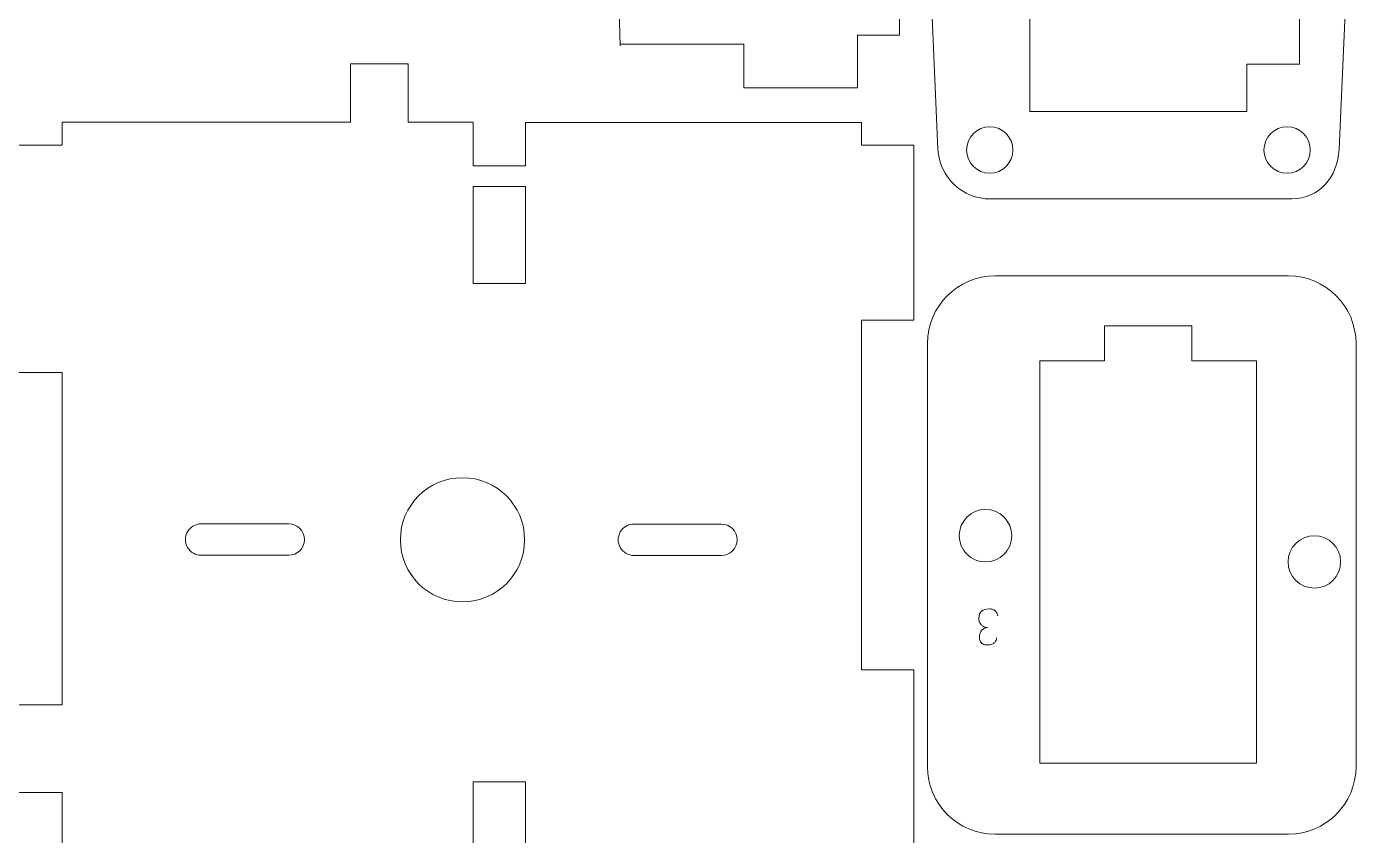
# Model space of a CAD drawing. Header units: millimetres. Extents: x 1 to 3601, y 1 to 1216.
# Drawn here: x 67.9 to 144.3, y 44.4 to 90.6 of the extents above; entities that cross this region are included whole.
import ezdxf

# ---------------------------------------------------------------- set-up
doc = ezdxf.new("R2010")
doc.units = ezdxf.units.MM
doc.layers.get('0').update_dxf_attribs({"lineweight": 5})
doc.layers.add('MARCATGE', color=1, linetype='Continuous', lineweight=5)
doc.layers.add('TALL 1', color=4, linetype='Continuous', lineweight=5)

msp = doc.modelspace()

# ---------------------------------------------------------------- linework, layer by layer
for points, knots in [([(106.594, 141.31), (106.594, 141.31), (106.594, 141.11), (106.594, 141.11), (106.594, 141.11), (106.594, 141.11), (106.594, 138.11), (106.594, 138.11), (106.594, 138.11), (106.594, 138.11), (101.694, 138.11), (101.694, 138.11), (101.694, 138.11), (90.915, 137.164), (88.58, 136.543), (88.67, 136.535), (88.67, 136.535), (86.205, 135.906), (82.995, 132.76), (83.191, 129.01), (83.191, 129.01), (83.191, 125.533), (85.436, 122.58), (88.556, 121.523), (88.556, 121.523), (91.738, 120.286), (101.422, 119.763), (101.827, 89.51), (101.827, 89.51), (101.827, 89.51), (101.827, 89.61), (101.827, 89.61), (101.827, 89.61), (101.827, 89.61), (108.895, 89.61), (108.895, 89.61), (108.895, 89.61), (108.895, 89.61), (108.895, 87.11), (108.895, 87.11), (108.895, 87.11), (108.895, 87.11), (115.394, 87.11), (115.394, 87.11), (115.394, 87.11), (115.394, 87.11), (115.394, 90.131), (115.394, 90.131), (115.394, 90.131), (115.394, 90.131), (117.794, 90.131), (117.794, 90.131), (117.794, 90.131), (117.794, 90.131), (117.794, 92.831), (117.794, 92.831), (117.794, 92.831), (117.794, 92.831), (115.394, 92.831), (115.394, 92.831), (115.394, 92.831), (115.394, 92.831), (115.394, 94.01), (115.394, 94.01), (115.394, 94.01), (115.394, 94.01), (117.794, 94.01), (117.794, 94.01), (117.794, 94.01), (117.794, 94.01), (117.794, 99.631), (117.794, 99.631), (117.794, 99.631), (117.794, 99.631), (115.394, 99.631), (115.394, 99.631), (115.394, 99.631), (115.394, 99.631), (115.394, 107.097), (115.394, 107.097), (115.394, 107.097), (115.394, 107.097), (115.394, 107.11), (115.394, 107.11), (115.394, 107.11), (115.394, 107.11), (111.694, 107.11), (111.694, 107.11), (111.694, 107.11), (111.694, 107.11), (111.694, 122.11), (111.694, 122.11), (111.694, 122.11), (111.694, 122.11), (115.394, 122.11), (115.394, 122.11), (115.394, 122.11), (115.394, 122.11), (115.394, 128.149), (115.394, 128.149), (115.394, 128.149), (115.394, 128.149), (117.794, 128.149), (117.794, 128.149), (117.794, 128.149), (117.794, 128.149), (117.794, 137.149), (117.794, 137.149), (117.794, 137.149), (117.794, 137.149), (115.394, 137.149), (115.394, 137.149), (115.394, 137.149), (115.394, 137.149), (115.394, 141.31), (115.394, 141.31), (115.394, 141.31), (115.394, 141.31), (106.594, 141.31), (106.594, 141.31)], [0, 0, 0, 0, 0.032258, 0.032258, 0.032258, 0.032258, 0.064516, 0.064516, 0.064516, 0.064516, 0.096774, 0.096774, 0.096774, 0.096774, 0.129032, 0.129032, 0.129032, 0.129032, 0.16129, 0.16129, 0.16129, 0.16129, 0.193548, 0.193548, 0.193548, 0.193548, 0.225806, 0.225806, 0.225806, 0.225806, 0.258065, 0.258065, 0.258065, 0.258065, 0.290323, 0.290323, 0.290323, 0.290323, 0.322581, 0.322581, 0.322581, 0.322581, 0.354839, 0.354839, 0.354839, 0.354839, 0.387097, 0.387097, 0.387097, 0.387097, 0.419355, 0.419355, 0.419355, 0.419355, 0.451613, 0.451613, 0.451613, 0.451613, 0.483871, 0.483871, 0.483871, 0.483871, 0.516129, 0.516129, 0.516129, 0.516129, 0.548387, 0.548387, 0.548387, 0.548387, 0.580645, 0.580645, 0.580645, 0.580645, 0.612903, 0.612903, 0.612903, 0.612903, 0.645161, 0.645161, 0.645161, 0.645161, 0.677419, 0.677419, 0.677419, 0.677419, 0.709677, 0.709677, 0.709677, 0.709677, 0.741935, 0.741935, 0.741935, 0.741935, 0.774194, 0.774194, 0.774194, 0.774194, 0.806452, 0.806452, 0.806452, 0.806452, 0.83871, 0.83871, 0.83871, 0.83871, 0.870968, 0.870968, 0.870968, 0.870968, 0.903226, 0.903226, 0.903226, 0.903226, 0.935484, 0.935484, 0.935484, 0.935484, 1, 1, 1, 1]), ([(143.46, 95.776), (143.46, 95.776), (144.257, 95.899), (144.257, 97.259), (144.257, 97.259), (144.257, 98.373), (143.46, 98.599), (143.46, 98.43), (143.46, 98.43), (143.46, 98.43), (143.46, 128.459), (143.46, 128.459), (143.46, 128.459), (143.46, 129.255), (143.144, 130.018), (142.582, 130.581), (142.582, 130.581), (142.019, 131.143), (141.256, 131.459), (140.46, 131.459), (140.46, 131.459), (140.46, 131.459), (122.46, 131.459), (122.46, 131.459), (122.46, 131.459), (121.665, 131.459), (120.902, 131.143), (120.339, 130.581), (120.339, 130.581), (119.776, 130.018), (119.46, 129.255), (119.46, 128.459), (119.46, 128.459), (119.46, 128.459), (119.46, 107.293), (119.46, 99.18), (119.46, 99.18), (119.46, 98.532), (118.956, 99.112), (118.956, 97.259), (118.956, 97.259), (118.956, 96.147), (119.46, 96.067), (119.46, 96.067), (119.46, 96.067), (119.46, 96.067), (119.993, 83.602), (119.993, 83.602), (119.993, 83.602), (120.076, 82.009), (121.393, 80.759), (122.989, 80.759), (122.989, 80.759), (122.989, 80.759), (140.224, 80.774), (140.224, 80.774), (140.224, 80.774), (141.82, 80.774), (142.844, 82.009), (142.928, 83.602), (142.928, 83.602), (142.928, 83.602), (143.46, 95.776), (143.46, 95.776)], [0, 0, 0, 0, 0.058824, 0.058824, 0.058824, 0.058824, 0.117647, 0.117647, 0.117647, 0.117647, 0.176471, 0.176471, 0.176471, 0.176471, 0.235294, 0.235294, 0.235294, 0.235294, 0.294118, 0.294118, 0.294118, 0.294118, 0.352941, 0.352941, 0.352941, 0.352941, 0.411765, 0.411765, 0.411765, 0.411765, 0.470588, 0.470588, 0.470588, 0.470588, 0.529412, 0.529412, 0.529412, 0.529412, 0.588235, 0.588235, 0.588235, 0.588235, 0.647059, 0.647059, 0.647059, 0.647059, 0.705882, 0.705882, 0.705882, 0.705882, 0.764706, 0.764706, 0.764706, 0.764706, 0.823529, 0.823529, 0.823529, 0.823529, 0.882353, 0.882353, 0.882353, 0.882353, 1, 1, 1, 1]), ([(86.412, 85.18), (86.412, 85.18), (86.408, 85.153), (86.408, 85.153), (86.408, 85.153), (86.408, 85.153), (69.921, 85.153), (69.921, 85.153), (69.921, 85.153), (69.921, 85.153), (69.921, 85.128), (69.921, 85.128), (69.921, 85.128), (69.921, 85.128), (69.921, 83.828), (69.921, 83.828), (69.921, 83.828), (69.921, 83.828), (66.921, 83.828), (66.921, 83.828), (66.921, 83.828), (66.921, 83.828), (66.921, 70.828), (66.921, 70.828), (66.921, 70.828), (66.921, 70.828), (69.921, 70.828), (69.921, 70.828), (69.921, 70.828), (69.921, 70.828), (69.921, 51.828), (69.921, 51.828), (69.921, 51.828), (69.921, 51.828), (66.921, 51.828), (66.921, 51.828), (66.921, 51.828), (66.921, 51.828), (66.921, 46.828), (66.921, 46.828), (66.921, 46.828), (66.921, 46.828), (69.921, 46.828), (69.921, 46.828), (69.921, 46.828), (69.921, 46.828), (69.921, 43.828), (69.921, 43.828), (69.921, 43.828), (69.921, 43.828), (66.921, 43.828), (66.921, 43.828), (66.921, 43.828), (66.921, 43.828), (66.921, 38.828), (66.921, 38.828), (66.921, 38.828), (66.921, 38.828), (69.921, 38.828), (69.921, 38.828), (69.921, 38.828), (69.921, 38.828), (69.921, 37.528), (69.921, 37.528), (69.921, 37.528), (69.921, 37.528), (93.421, 37.528), (93.421, 37.528), (93.421, 37.528), (93.421, 37.528), (93.421, 47.428), (93.421, 47.428), (93.421, 47.428), (93.421, 47.428), (96.421, 47.428), (96.421, 47.428), (96.421, 47.428), (96.421, 47.428), (96.421, 37.528), (96.421, 37.528), (96.421, 37.528), (96.421, 37.528), (115.621, 37.528), (115.621, 37.528), (115.621, 37.528), (115.621, 37.528), (115.621, 38.828), (115.621, 38.828), (115.621, 38.828), (115.621, 38.828), (118.621, 38.828), (118.621, 38.828), (118.621, 38.828), (118.621, 38.828), (118.621, 53.828), (118.621, 53.828), (118.621, 53.828), (118.621, 53.828), (115.621, 53.828), (115.621, 53.828), (115.621, 53.828), (115.621, 53.828), (115.621, 73.828), (115.621, 73.828), (115.621, 73.828), (115.621, 73.828), (118.621, 73.828), (118.621, 73.828), (118.621, 73.828), (118.621, 73.828), (118.621, 83.828), (118.621, 83.828), (118.621, 83.828), (118.621, 83.828), (115.621, 83.828), (115.621, 83.828), (115.621, 83.828), (115.621, 83.828), (115.621, 85.128), (115.621, 85.128), (115.621, 85.128), (115.621, 85.128), (96.421, 85.128), (96.421, 85.128), (96.421, 85.128), (96.421, 85.128), (96.421, 82.658), (96.421, 82.658), (96.421, 82.658), (96.421, 82.658), (93.421, 82.658), (93.421, 82.658), (93.421, 82.658), (93.421, 82.658), (93.421, 85.153), (93.421, 85.153), (93.421, 85.153), (93.421, 85.153), (89.708, 85.153), (89.708, 85.153), (89.708, 85.153), (89.708, 85.153), (89.712, 85.18), (89.712, 85.18), (89.712, 85.18), (89.712, 85.18), (89.712, 88.48), (89.712, 88.48), (89.712, 88.48), (89.712, 88.48), (86.412, 88.48), (86.412, 88.48), (86.412, 88.48), (86.412, 88.48), (86.412, 85.18), (86.412, 85.18)], [0, 0, 0, 0, 0.025, 0.025, 0.025, 0.025, 0.05, 0.05, 0.05, 0.05, 0.075, 0.075, 0.075, 0.075, 0.1, 0.1, 0.1, 0.1, 0.125, 0.125, 0.125, 0.125, 0.15, 0.15, 0.15, 0.15, 0.175, 0.175, 0.175, 0.175, 0.2, 0.2, 0.2, 0.2, 0.225, 0.225, 0.225, 0.225, 0.25, 0.25, 0.25, 0.25, 0.275, 0.275, 0.275, 0.275, 0.3, 0.3, 0.3, 0.3, 0.325, 0.325, 0.325, 0.325, 0.35, 0.35, 0.35, 0.35, 0.375, 0.375, 0.375, 0.375, 0.4, 0.4, 0.4, 0.4, 0.425, 0.425, 0.425, 0.425, 0.45, 0.45, 0.45, 0.45, 0.475, 0.475, 0.475, 0.475, 0.5, 0.5, 0.5, 0.5, 0.525, 0.525, 0.525, 0.525, 0.55, 0.55, 0.55, 0.55, 0.575, 0.575, 0.575, 0.575, 0.6, 0.6, 0.6, 0.6, 0.625, 0.625, 0.625, 0.625, 0.65, 0.65, 0.65, 0.65, 0.675, 0.675, 0.675, 0.675, 0.7, 0.7, 0.7, 0.7, 0.725, 0.725, 0.725, 0.725, 0.75, 0.75, 0.75, 0.75, 0.775, 0.775, 0.775, 0.775, 0.8, 0.8, 0.8, 0.8, 0.825, 0.825, 0.825, 0.825, 0.85, 0.85, 0.85, 0.85, 0.875, 0.875, 0.875, 0.875, 0.9, 0.9, 0.9, 0.9, 0.925, 0.925, 0.925, 0.925, 0.95, 0.95, 0.95, 0.95, 1, 1, 1, 1]), ([(119.399, 72.499), (119.399, 72.499), (119.399, 48.298), (119.399, 48.298), (119.399, 48.298), (119.399, 46.173), (121.137, 44.435), (123.262, 44.435), (123.262, 44.435), (123.262, 44.435), (140.036, 44.435), (140.036, 44.435), (140.036, 44.435), (142.161, 44.435), (143.899, 46.173), (143.899, 48.298), (143.899, 48.298), (143.899, 48.298), (143.899, 72.499), (143.899, 72.499), (143.899, 72.499), (143.899, 74.624), (142.161, 76.362), (140.036, 76.362), (140.036, 76.362), (140.036, 76.362), (123.262, 76.362), (123.262, 76.362), (123.262, 76.362), (121.137, 76.362), (119.399, 74.624), (119.399, 72.499)], [0, 0, 0, 0, 0.111111, 0.111111, 0.111111, 0.111111, 0.222222, 0.222222, 0.222222, 0.222222, 0.333333, 0.333333, 0.333333, 0.333333, 0.444444, 0.444444, 0.444444, 0.444444, 0.555556, 0.555556, 0.555556, 0.555556, 0.666667, 0.666667, 0.666667, 0.666667, 0.777778, 0.777778, 0.777778, 0.777778, 1, 1, 1, 1])]:
    msp.add_open_spline(points, degree=3, knots=knots)
at = {"layer": 'MARCATGE'}
msp.add_open_spline([(123.419, 56.92), (123.413, 56.964), (123.401, 57.008), (123.381, 57.054), (123.381, 57.054), (123.361, 57.1), (123.333, 57.143), (123.295, 57.183), (123.295, 57.183), (123.257, 57.222), (123.208, 57.255), (123.147, 57.28), (123.147, 57.28), (123.086, 57.306), (123.01, 57.318), (122.92, 57.318), (122.92, 57.318), (122.739, 57.316), (122.597, 57.273), (122.493, 57.187), (122.493, 57.187), (122.39, 57.101), (122.338, 56.968), (122.338, 56.788), (122.338, 56.788), (122.338, 56.697), (122.353, 56.618), (122.382, 56.551), (122.382, 56.551), (122.411, 56.483), (122.45, 56.427), (122.498, 56.383), (122.498, 56.383), (122.546, 56.338), (122.599, 56.305), (122.658, 56.283), (122.658, 56.283), (122.718, 56.26), (122.777, 56.249), (122.838, 56.249), (122.838, 56.249), (122.777, 56.251), (122.72, 56.238), (122.664, 56.212), (122.664, 56.212), (122.609, 56.186), (122.559, 56.148), (122.516, 56.1), (122.516, 56.1), (122.473, 56.052), (122.438, 55.996), (122.412, 55.931), (122.412, 55.931), (122.385, 55.866), (122.372, 55.796), (122.372, 55.721), (122.372, 55.721), (122.372, 55.7), (122.372, 55.674), (122.373, 55.642), (122.373, 55.642), (122.374, 55.61), (122.379, 55.577), (122.388, 55.543), (122.388, 55.543), (122.396, 55.509), (122.409, 55.475), (122.427, 55.442), (122.427, 55.442), (122.445, 55.408), (122.47, 55.377), (122.503, 55.35), (122.503, 55.35), (122.536, 55.322), (122.579, 55.301), (122.63, 55.285), (122.63, 55.285), (122.682, 55.269), (122.745, 55.261), (122.818, 55.261), (122.818, 55.261), (122.931, 55.261), (123.021, 55.275), (123.087, 55.302), (123.087, 55.302), (123.154, 55.329), (123.206, 55.363), (123.243, 55.403), (123.243, 55.403), (123.279, 55.444), (123.305, 55.488), (123.319, 55.536), (123.319, 55.536), (123.333, 55.584), (123.343, 55.63), (123.349, 55.673), (123.349, 55.673), (123.343, 55.63), (123.333, 55.584), (123.319, 55.536), (123.319, 55.536), (123.305, 55.488), (123.279, 55.444), (123.243, 55.403), (123.243, 55.403), (123.206, 55.363), (123.154, 55.329), (123.087, 55.302), (123.087, 55.302), (123.021, 55.275), (122.931, 55.261), (122.818, 55.261), (122.818, 55.261), (122.745, 55.261), (122.682, 55.269), (122.63, 55.285), (122.63, 55.285), (122.579, 55.301), (122.536, 55.322), (122.503, 55.35), (122.503, 55.35), (122.47, 55.377), (122.445, 55.408), (122.427, 55.442), (122.427, 55.442), (122.409, 55.475), (122.396, 55.509), (122.388, 55.543), (122.388, 55.543), (122.379, 55.577), (122.374, 55.61), (122.373, 55.64), (122.373, 55.64), (122.372, 55.671), (122.372, 55.698), (122.372, 55.721), (122.372, 55.721), (122.372, 55.796), (122.385, 55.866), (122.412, 55.931), (122.412, 55.931), (122.438, 55.996), (122.473, 56.052), (122.516, 56.1), (122.516, 56.1), (122.559, 56.148), (122.609, 56.186), (122.664, 56.212), (122.664, 56.212), (122.72, 56.238), (122.777, 56.251), (122.838, 56.249), (122.838, 56.249), (122.777, 56.249), (122.718, 56.26), (122.658, 56.283), (122.658, 56.283), (122.599, 56.305), (122.546, 56.338), (122.498, 56.383), (122.498, 56.383), (122.45, 56.427), (122.411, 56.483), (122.382, 56.551), (122.382, 56.551), (122.353, 56.618), (122.338, 56.697), (122.338, 56.788), (122.338, 56.788), (122.338, 56.968), (122.39, 57.101), (122.493, 57.187), (122.493, 57.187), (122.597, 57.273), (122.739, 57.316), (122.92, 57.318), (122.92, 57.318), (123.01, 57.318), (123.086, 57.306), (123.147, 57.28), (123.147, 57.28), (123.208, 57.255), (123.257, 57.222), (123.295, 57.183), (123.295, 57.183), (123.333, 57.143), (123.361, 57.1), (123.381, 57.054), (123.381, 57.054), (123.401, 57.008), (123.413, 56.964), (123.419, 56.92)], degree=3, knots=[0, 0, 0, 0, 0.020408, 0.020408, 0.020408, 0.020408, 0.040816, 0.040816, 0.040816, 0.040816, 0.061224, 0.061224, 0.061224, 0.061224, 0.081633, 0.081633, 0.081633, 0.081633, 0.102041, 0.102041, 0.102041, 0.102041, 0.122449, 0.122449, 0.122449, 0.122449, 0.142857, 0.142857, 0.142857, 0.142857, 0.163265, 0.163265, 0.163265, 0.163265, 0.183673, 0.183673, 0.183673, 0.183673, 0.204082, 0.204082, 0.204082, 0.204082, 0.22449, 0.22449, 0.22449, 0.22449, 0.244898, 0.244898, 0.244898, 0.244898, 0.265306, 0.265306, 0.265306, 0.265306, 0.285714, 0.285714, 0.285714, 0.285714, 0.306122, 0.306122, 0.306122, 0.306122, 0.326531, 0.326531, 0.326531, 0.326531, 0.346939, 0.346939, 0.346939, 0.346939, 0.367347, 0.367347, 0.367347, 0.367347, 0.387755, 0.387755, 0.387755, 0.387755, 0.408163, 0.408163, 0.408163, 0.408163, 0.428571, 0.428571, 0.428571, 0.428571, 0.44898, 0.44898, 0.44898, 0.44898, 0.469388, 0.469388, 0.469388, 0.469388, 0.489796, 0.489796, 0.489796, 0.489796, 0.510204, 0.510204, 0.510204, 0.510204, 0.530612, 0.530612, 0.530612, 0.530612, 0.55102, 0.55102, 0.55102, 0.55102, 0.571429, 0.571429, 0.571429, 0.571429, 0.591837, 0.591837, 0.591837, 0.591837, 0.612245, 0.612245, 0.612245, 0.612245, 0.632653, 0.632653, 0.632653, 0.632653, 0.653061, 0.653061, 0.653061, 0.653061, 0.673469, 0.673469, 0.673469, 0.673469, 0.693878, 0.693878, 0.693878, 0.693878, 0.714286, 0.714286, 0.714286, 0.714286, 0.734694, 0.734694, 0.734694, 0.734694, 0.755102, 0.755102, 0.755102, 0.755102, 0.77551, 0.77551, 0.77551, 0.77551, 0.795918, 0.795918, 0.795918, 0.795918, 0.816327, 0.816327, 0.816327, 0.816327, 0.836735, 0.836735, 0.836735, 0.836735, 0.857143, 0.857143, 0.857143, 0.857143, 0.877551, 0.877551, 0.877551, 0.877551, 0.897959, 0.897959, 0.897959, 0.897959, 0.918367, 0.918367, 0.918367, 0.918367, 0.938776, 0.938776, 0.938776, 0.938776, 0.959184, 0.959184, 0.959184, 0.959184, 1, 1, 1, 1], dxfattribs=at)
at = {"layer": 'TALL 1'}
for points, knots in [([(137.66, 106.009), (137.66, 106.009), (137.66, 105.959), (137.66, 105.959), (137.66, 105.959), (137.66, 105.959), (140.66, 105.959), (140.66, 105.959), (140.66, 105.959), (140.66, 105.959), (140.66, 88.459), (140.66, 88.459), (140.66, 88.459), (140.66, 88.459), (137.66, 88.459), (137.66, 88.459), (137.66, 88.459), (137.66, 88.459), (137.66, 85.759), (137.66, 85.759), (137.66, 85.759), (137.66, 85.759), (125.26, 85.759), (125.26, 85.759), (125.26, 85.759), (125.26, 85.759), (125.26, 91.259), (125.26, 91.259), (125.26, 91.259), (125.26, 91.259), (122.26, 91.259), (122.26, 91.259), (122.26, 91.259), (122.26, 91.259), (122.26, 103.26), (122.26, 103.26), (122.26, 103.26), (122.26, 103.26), (125.26, 103.26), (125.26, 103.26), (125.26, 103.26), (125.26, 103.26), (125.26, 108.759), (125.26, 108.759), (125.26, 108.759), (125.26, 108.759), (137.66, 108.759), (137.66, 108.759), (137.66, 108.759), (137.66, 108.759), (137.66, 106.009), (137.66, 106.009)], [0, 0, 0, 0, 0.071429, 0.071429, 0.071429, 0.071429, 0.142857, 0.142857, 0.142857, 0.142857, 0.214286, 0.214286, 0.214286, 0.214286, 0.285714, 0.285714, 0.285714, 0.285714, 0.357143, 0.357143, 0.357143, 0.357143, 0.428571, 0.428571, 0.428571, 0.428571, 0.5, 0.5, 0.5, 0.5, 0.571429, 0.571429, 0.571429, 0.571429, 0.642857, 0.642857, 0.642857, 0.642857, 0.714286, 0.714286, 0.714286, 0.714286, 0.785714, 0.785714, 0.785714, 0.785714, 0.857143, 0.857143, 0.857143, 0.857143, 1, 1, 1, 1]), ([(122.96, 82.234), (123.692, 82.234), (124.285, 82.828), (124.285, 83.559), (124.285, 83.559), (124.285, 84.291), (123.692, 84.884), (122.96, 84.884), (122.96, 84.884), (122.229, 84.884), (121.635, 84.291), (121.635, 83.559), (121.635, 83.559), (121.635, 82.828), (122.229, 82.234), (122.96, 82.234)], [0, 0, 0, 0, 0.2, 0.2, 0.2, 0.2, 0.4, 0.4, 0.4, 0.4, 0.6, 0.6, 0.6, 0.6, 1, 1, 1, 1]), ([(139.96, 82.234), (140.692, 82.234), (141.285, 82.828), (141.285, 83.559), (141.285, 83.559), (141.285, 84.291), (140.692, 84.884), (139.96, 84.884), (139.96, 84.884), (139.229, 84.884), (138.635, 84.291), (138.635, 83.559), (138.635, 83.559), (138.635, 82.828), (139.229, 82.234), (139.96, 82.234)], [0, 0, 0, 0, 0.2, 0.2, 0.2, 0.2, 0.4, 0.4, 0.4, 0.4, 0.6, 0.6, 0.6, 0.6, 1, 1, 1, 1]), ([(93.421, 81.48), (93.421, 81.48), (96.421, 81.48), (96.421, 81.48), (96.421, 81.48), (96.421, 81.48), (96.421, 75.928), (96.421, 75.928), (96.421, 75.928), (96.421, 75.928), (93.421, 75.928), (93.421, 75.928), (93.421, 75.928), (93.421, 75.928), (93.421, 81.48), (93.421, 81.48)], [0, 0, 0, 0, 0.2, 0.2, 0.2, 0.2, 0.4, 0.4, 0.4, 0.4, 0.6, 0.6, 0.6, 0.6, 1, 1, 1, 1]), ([(125.816, 71.506), (125.816, 71.506), (125.816, 48.506), (125.816, 48.506), (125.816, 48.506), (125.816, 48.506), (138.216, 48.506), (138.216, 48.506), (138.216, 48.506), (138.216, 48.506), (138.216, 71.506), (138.216, 71.506), (138.216, 71.506), (138.216, 71.506), (134.516, 71.506), (134.516, 71.506), (134.516, 71.506), (134.516, 71.506), (134.516, 73.506), (134.516, 73.506), (134.516, 73.506), (134.516, 73.506), (129.516, 73.506), (129.516, 73.506), (129.516, 73.506), (129.516, 73.506), (129.516, 71.506), (129.516, 71.506), (129.516, 71.506), (129.516, 71.506), (125.816, 71.506), (125.816, 71.506)], [0, 0, 0, 0, 0.111111, 0.111111, 0.111111, 0.111111, 0.222222, 0.222222, 0.222222, 0.222222, 0.333333, 0.333333, 0.333333, 0.333333, 0.444444, 0.444444, 0.444444, 0.444444, 0.555556, 0.555556, 0.555556, 0.555556, 0.666667, 0.666667, 0.666667, 0.666667, 0.777778, 0.777778, 0.777778, 0.777778, 1, 1, 1, 1]), ([(96.367, 61.273), (96.367, 63.233), (94.777, 64.823), (92.817, 64.823), (92.817, 64.823), (90.856, 64.823), (89.267, 63.233), (89.267, 61.273), (89.267, 61.273), (89.267, 59.312), (90.856, 57.723), (92.817, 57.723), (92.817, 57.723), (94.777, 57.723), (96.367, 59.312), (96.367, 61.273)], [0, 0, 0, 0, 0.2, 0.2, 0.2, 0.2, 0.4, 0.4, 0.4, 0.4, 0.6, 0.6, 0.6, 0.6, 1, 1, 1, 1]), ([(122.716, 63.006), (123.545, 63.006), (124.216, 62.334), (124.216, 61.506), (124.216, 61.506), (124.216, 60.678), (123.545, 60.006), (122.716, 60.006), (122.716, 60.006), (121.888, 60.006), (121.216, 60.678), (121.216, 61.506), (121.216, 61.506), (121.216, 62.334), (121.888, 63.006), (122.716, 63.006)], [0, 0, 0, 0, 0.2, 0.2, 0.2, 0.2, 0.4, 0.4, 0.4, 0.4, 0.6, 0.6, 0.6, 0.6, 1, 1, 1, 1]), ([(82.88, 62.186), (83.377, 62.186), (83.78, 61.783), (83.78, 61.286), (83.78, 61.286), (83.78, 60.789), (83.377, 60.386), (82.88, 60.386), (82.88, 60.386), (82.88, 60.386), (77.88, 60.386), (77.88, 60.386), (77.88, 60.386), (77.558, 60.386), (77.261, 60.558), (77.1, 60.836), (77.1, 60.836), (76.939, 61.115), (76.939, 61.458), (77.1, 61.736), (77.1, 61.736), (77.261, 62.015), (77.558, 62.186), (77.88, 62.186), (77.88, 62.186), (77.88, 62.186), (82.88, 62.186), (82.88, 62.186)], [0, 0, 0, 0, 0.125, 0.125, 0.125, 0.125, 0.25, 0.25, 0.25, 0.25, 0.375, 0.375, 0.375, 0.375, 0.5, 0.5, 0.5, 0.5, 0.625, 0.625, 0.625, 0.625, 0.75, 0.75, 0.75, 0.75, 1, 1, 1, 1]), ([(107.617, 62.173), (108.114, 62.173), (108.517, 61.77), (108.517, 61.273), (108.517, 61.273), (108.517, 60.776), (108.114, 60.373), (107.617, 60.373), (107.617, 60.373), (107.617, 60.373), (102.617, 60.373), (102.617, 60.373), (102.617, 60.373), (102.295, 60.373), (101.998, 60.544), (101.837, 60.823), (101.837, 60.823), (101.677, 61.101), (101.677, 61.444), (101.837, 61.723), (101.837, 61.723), (101.998, 62.001), (102.295, 62.173), (102.617, 62.173), (102.617, 62.173), (102.617, 62.173), (107.617, 62.173), (107.617, 62.173)], [0, 0, 0, 0, 0.125, 0.125, 0.125, 0.125, 0.25, 0.25, 0.25, 0.25, 0.375, 0.375, 0.375, 0.375, 0.5, 0.5, 0.5, 0.5, 0.625, 0.625, 0.625, 0.625, 0.75, 0.75, 0.75, 0.75, 1, 1, 1, 1]), ([(141.516, 61.506), (142.345, 61.506), (143.016, 60.834), (143.016, 60.006), (143.016, 60.006), (143.016, 59.177), (142.345, 58.506), (141.516, 58.506), (141.516, 58.506), (140.688, 58.506), (140.016, 59.177), (140.016, 60.006), (140.016, 60.006), (140.016, 60.834), (140.688, 61.506), (141.516, 61.506)], [0, 0, 0, 0, 0.2, 0.2, 0.2, 0.2, 0.4, 0.4, 0.4, 0.4, 0.6, 0.6, 0.6, 0.6, 1, 1, 1, 1])]:
    msp.add_open_spline(points, degree=3, knots=knots, dxfattribs=at)

doc.saveas('drawing.dxf')
